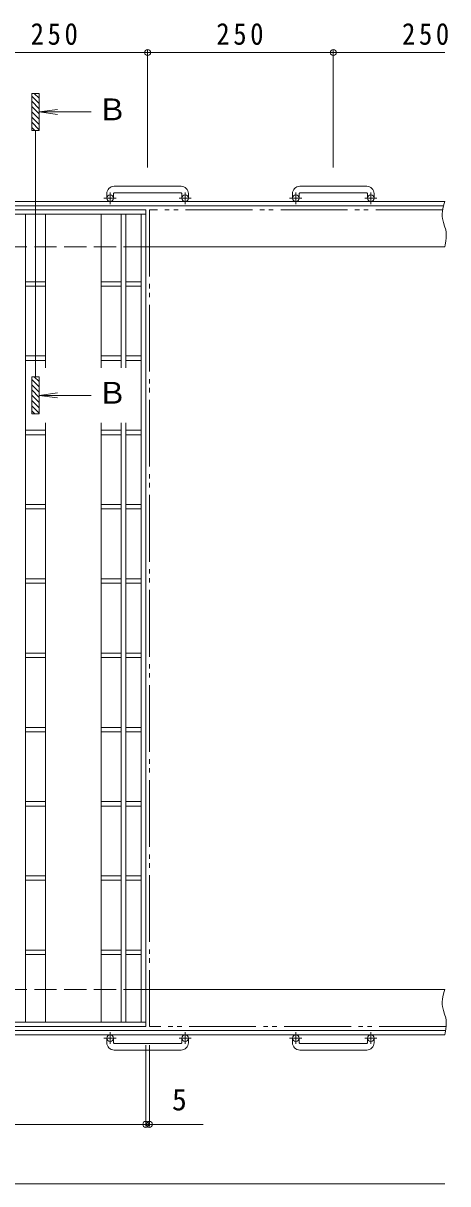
# Model space of a CAD drawing. Units: millimetres, scale not verified. Extents: x -1761 to 1842, y -1371 to 1299.
# Drawn here: x -634 to -63, y -358 to 1205 of the extents above; entities that cross this region are included whole.
import ezdxf
from ezdxf.enums import TextEntityAlignment as Align

# ---------------------------------------------------------------- set-up
doc = ezdxf.new("R2010")
doc.units = ezdxf.units.MM
doc.header["$LTSCALE"] = 10
doc.header["$PDMODE"] = 32
doc.header["$PDSIZE"] = 8
for name, pattern in [('CHAIN1', [8, 5, -1, 1, -1]), ('DASHED3', [4, 3, -1]), ('DOUBLE_CHAIN2', [12.8, 9, -1, 0.6, -0.6, 0.6, -1])]:
    doc.linetypes.add(name, pattern=pattern)
for name, color, linetype, lineweight in [('C-1', 2, 'Continuous', 9), ('C-2', 3, 'Continuous', 9), ('C-4', 7, 'Continuous', 9)]:
    doc.layers.add(name, color=color, linetype=linetype, lineweight=lineweight)
doc.styles.add('ＭＳ ゴシック', font='')
doc.styles.get('ＭＳ ゴシック').set_extended_font_data('MS Gothic')

msp = doc.modelspace()

# ---------------------------------------------------------------- linework, layer by layer
at = {"layer": 'C-1'}
for p, q in [((-421.99, 985.23), (-511.99, 985.23)), ((-171.99, 985.23), (-261.99, 985.23)), ((-521.99, 975.23), (-521.99, 969.13)), ((-512.99, 975.23), (-512.99, 969.13)), ((-511.99, 976.23), (-421.99, 976.23)), ((-420.99, 975.23), (-420.99, 969.13)), ((-411.99, 975.23), (-411.99, 969.13)), ((-271.99, 975.23), (-271.99, 969.13)), ((-262.99, 975.23), (-262.99, 969.13)), ((-261.99, 976.23), (-171.99, 976.23)), ((-170.99, 975.23), (-170.99, 969.13)), ((-161.99, 975.23), (-161.99, 969.13)), ((-66.99, 964.63), (-1466.99, 964.63)), ((-68.7, 958.63), (-1466.99, 958.63)), ((-66.99, 903.63), (-469.49, 903.63)), ((-66.99, -96.37), (-469.49, -96.37)), ((-65.83, -151.37), (-1466.99, -151.37)), ((-66.99, -157.37), (-1466.99, -157.37)), ((-521.99, -167.97), (-521.99, -161.87)), ((-512.99, -167.97), (-512.99, -161.87)), ((-511.99, -168.97), (-421.99, -168.97)), ((-420.99, -167.97), (-420.99, -161.87)), ((-411.99, -167.97), (-411.99, -161.87)), ((-271.99, -167.97), (-271.99, -161.87)), ((-262.99, -167.97), (-262.99, -161.87)), ((-261.99, -168.97), (-171.99, -168.97)), ((-170.99, -167.97), (-170.99, -161.87)), ((-161.99, -167.97), (-161.99, -161.87)), ((-421.99, -177.97), (-511.99, -177.97)), ((-171.99, -177.97), (-261.99, -177.97))]:
    msp.add_line(p, q, dxfattribs=at)
at = {"layer": 'C-1', "linetype": 'CHAIN1'}
for p, q in [((-509.33, 969.13), (-525.73, 969.13)), ((-517.49, 961.02), (-517.49, 976.62)), ((-408.33, 969.13), (-424.73, 969.13)), ((-416.49, 961.02), (-416.49, 976.62)), ((-259.33, 969.13), (-275.73, 969.13)), ((-267.49, 961.02), (-267.49, 976.62)), ((-158.33, 969.13), (-174.73, 969.13)), ((-166.49, 961.02), (-166.49, 976.62)), ((-517.49, -153.77), (-517.49, -169.36)), ((-416.49, -153.77), (-416.49, -169.36)), ((-267.49, -153.77), (-267.49, -169.36)), ((-166.49, -153.77), (-166.49, -169.36)), ((-509.33, -161.87), (-525.73, -161.87)), ((-408.33, -161.87), (-424.73, -161.87)), ((-259.33, -161.87), (-275.73, -161.87)), ((-158.33, -161.87), (-174.73, -161.87))]:
    msp.add_line(p, q, dxfattribs=at)
at = {"layer": 'C-1', "linetype": 'DASHED3'}
for p, q in [((-469.49, 903.63), (-1466.99, 903.63)), ((-469.49, -96.37), (-1466.99, -96.37))]:
    msp.add_line(p, q, dxfattribs=at)
at = {"layer": 'C-1'}
for points in [[(-66.99, 964.63), (-67.83, 961.83), (-69.15, 957.01), (-70.12, 952.2), (-70.53, 947.41), (-70.43, 944.65), (-70, 941.68), (-68.68, 936.58), (-67.08, 931.48), (-65.66, 926.37), (-65.11, 923.38), (-64.87, 920.66), (-64.97, 915.93), (-65.55, 911.18), (-66.42, 906.4), (-66.99, 903.63)], [(-66.99, -96.37), (-67.83, -99.17), (-69.15, -104), (-70.12, -108.8), (-70.53, -113.59), (-70.43, -116.35), (-70, -119.32), (-68.68, -124.42), (-67.08, -129.52), (-65.66, -134.64), (-65.11, -137.63), (-64.87, -140.35), (-64.97, -145.07), (-65.55, -149.82), (-66.42, -154.6), (-66.99, -157.37)]]:
    msp.add_lwpolyline(points, dxfattribs=at)
for centre in [(-517.49, 969.13), (-416.49, 969.13), (-267.49, 969.13), (-166.49, 969.13), (-517.49, -161.87), (-416.49, -161.87), (-267.49, -161.87), (-166.49, -161.87)]:
    msp.add_circle(centre, 4.5, dxfattribs=at)
for centre, radius, start, end in [((-511.99, 975.23), 10, 90, 180), ((-421.99, 975.23), 10, 0, 90), ((-261.99, 975.23), 10, 90, 180), ((-171.99, 975.23), 10, 0, 90), ((-511.99, 975.23), 1, 90, 180), ((-421.99, 975.23), 1, 0, 90), ((-261.99, 975.23), 1, 90, 180), ((-171.99, 975.23), 1, 0, 90), ((-511.99, -167.97), 10, 180, 270), ((-511.99, -167.97), 1, 180, 270), ((-421.99, -167.97), 10, 270, 0), ((-421.99, -167.97), 1, 270, 0), ((-261.99, -167.97), 10, 180, 270), ((-261.99, -167.97), 1, 180, 270), ((-171.99, -167.97), 10, 270, 0), ((-171.99, -167.97), 1, 270, 0)]:
    msp.add_arc(centre, radius, start, end, dxfattribs=at)
at = {"layer": 'C-2'}
for p, q in [((-469.49, 953.63), (-1464.49, 953.63)), ((-469.49, 953.63), (-469.49, -146.37)), ((-469.49, 947.63), (-1464.49, 947.63)), ((-631.49, 947.63), (-631.49, -140.37)), ((-604.49, 947.63), (-604.49, 740.63)), ((-529.49, 947.63), (-529.49, 740.63)), ((-502.49, 947.63), (-502.49, 740.63)), ((-496.49, 947.63), (-496.49, 740.63)), ((-475.49, 947.63), (-475.49, -140.37)), ((-604.49, 856.63), (-631.49, 856.63)), ((-604.49, 850.63), (-631.49, 850.63)), ((-502.49, 856.63), (-529.49, 856.63)), ((-502.49, 850.63), (-529.49, 850.63)), ((-475.49, 856.63), (-496.49, 856.63)), ((-475.49, 850.63), (-496.49, 850.63)), ((-604.49, 756.63), (-631.49, 756.63)), ((-604.49, 750.63), (-631.49, 750.63)), ((-502.49, 756.63), (-529.49, 756.63)), ((-502.49, 750.63), (-529.49, 750.63)), ((-475.49, 756.63), (-496.49, 756.63)), ((-475.49, 750.63), (-496.49, 750.63)), ((-604.49, 656.63), (-631.49, 656.63)), ((-604.49, 666.63), (-604.49, -140.37)), ((-529.49, 666.63), (-529.49, -140.37)), ((-502.49, 656.63), (-529.49, 656.63)), ((-502.49, 666.63), (-502.49, -140.37)), ((-496.49, 666.63), (-496.49, -140.37)), ((-475.49, 656.63), (-496.49, 656.63)), ((-604.49, 650.63), (-631.49, 650.63)), ((-502.49, 650.63), (-529.49, 650.63)), ((-475.49, 650.63), (-496.49, 650.63)), ((-604.49, 556.63), (-631.49, 556.63)), ((-604.49, 550.63), (-631.49, 550.63)), ((-502.49, 556.63), (-529.49, 556.63)), ((-502.49, 550.63), (-529.49, 550.63)), ((-475.49, 556.63), (-496.49, 556.63)), ((-475.49, 550.63), (-496.49, 550.63)), ((-604.49, 456.63), (-631.49, 456.63)), ((-502.49, 456.63), (-529.49, 456.63)), ((-475.49, 456.63), (-496.49, 456.63)), ((-604.49, 450.63), (-631.49, 450.63)), ((-502.49, 450.63), (-529.49, 450.63)), ((-475.49, 450.63), (-496.49, 450.63)), ((-604.49, 356.63), (-631.49, 356.63)), ((-604.49, 350.63), (-631.49, 350.63)), ((-502.49, 356.63), (-529.49, 356.63)), ((-502.49, 350.63), (-529.49, 350.63)), ((-475.49, 356.63), (-496.49, 356.63)), ((-475.49, 350.63), (-496.49, 350.63)), ((-604.49, 256.63), (-631.49, 256.63)), ((-604.49, 250.63), (-631.49, 250.63)), ((-502.49, 256.63), (-529.49, 256.63)), ((-502.49, 250.63), (-529.49, 250.63)), ((-475.49, 256.63), (-496.49, 256.63)), ((-475.49, 250.63), (-496.49, 250.63)), ((-604.49, 156.63), (-631.49, 156.63)), ((-502.49, 156.63), (-529.49, 156.63)), ((-475.49, 156.63), (-496.49, 156.63)), ((-604.49, 150.63), (-631.49, 150.63)), ((-502.49, 150.63), (-529.49, 150.63)), ((-475.49, 150.63), (-496.49, 150.63)), ((-604.49, 56.63), (-631.49, 56.63)), ((-604.49, 50.63), (-631.49, 50.63)), ((-502.49, 56.63), (-529.49, 56.63)), ((-502.49, 50.63), (-529.49, 50.63)), ((-475.49, 56.63), (-496.49, 56.63)), ((-475.49, 50.63), (-496.49, 50.63)), ((-604.49, -43.37), (-631.49, -43.37)), ((-502.49, -43.37), (-529.49, -43.37)), ((-475.49, -43.37), (-496.49, -43.37)), ((-604.49, -49.37), (-631.49, -49.37)), ((-502.49, -49.37), (-529.49, -49.37)), ((-475.49, -49.37), (-496.49, -49.37)), ((-469.49, -140.37), (-1464.49, -140.37)), ((-469.49, -146.37), (-1464.49, -146.37))]:
    msp.add_line(p, q, dxfattribs=at)
at = {"layer": 'C-2', "linetype": 'DOUBLE_CHAIN2'}
msp.add_line((-65.12, -146.37), (-464.49, -146.37), dxfattribs=at)
msp.add_lwpolyline([(-69.83, 953.63), (-464.49, 953.63), (-464.49, -146.37)], dxfattribs=at)
at = {"layer": 'C-4'}
for p, q in [((-716.99, 1165.23), (-216.99, 1165.23)), ((-466.99, 1010.23), (-466.99, 1168.23)), ((-216.99, 1010.23), (-216.99, 1168.23)), ((-216.99, 1165.23), (-66.99, 1165.23)), ((-622.99, 1110.23), (-622.99, 1060.23)), ((-612.99, 1110.23), (-622.99, 1110.23)), ((-612.99, 1103.7), (-619.52, 1110.23)), ((-612.99, 1110.23), (-612.99, 1060.23)), ((-612.99, 1096.63), (-622.99, 1106.63)), ((-612.99, 1089.56), (-622.99, 1099.56)), ((-612.99, 1082.49), (-622.99, 1092.49)), ((-612.99, 1075.41), (-622.99, 1085.42)), ((-612.99, 1068.34), (-622.99, 1078.34)), ((-612.99, 1085.23), (-588.2, 1088.49)), ((-612.99, 1085.23), (-588.2, 1081.97)), ((-612.99, 1085.23), (-542.99, 1085.23)), ((-612.99, 1061.27), (-622.99, 1071.27)), ((-619.02, 1060.23), (-622.99, 1064.2)), ((-612.99, 1060.23), (-622.99, 1060.23)), ((-617.99, 728.63), (-617.99, 1060.23)), ((-622.99, 678.63), (-622.99, 728.63)), ((-612.99, 728.63), (-622.99, 728.63)), ((-612.99, 715.03), (-622.99, 725.03)), ((-612.99, 722.1), (-619.52, 728.63)), ((-612.99, 678.63), (-612.99, 728.63)), ((-612.99, 707.96), (-622.99, 717.96)), ((-612.99, 700.89), (-622.99, 710.89)), ((-612.99, 693.82), (-622.99, 703.82)), ((-612.99, 703.63), (-588.2, 706.89)), ((-612.99, 703.63), (-588.2, 700.37)), ((-612.99, 703.63), (-542.99, 703.63)), ((-612.99, 686.75), (-622.99, 696.75)), ((-612.99, 679.67), (-622.99, 689.67)), ((-619.02, 678.63), (-622.99, 682.6)), ((-612.99, 678.63), (-622.99, 678.63)), ((-469.49, -171.37), (-469.49, -280.97)), ((-464.49, -171.37), (-464.49, -280.97)), ((-1464.49, -277.97), (-392.12, -277.97)), ((-1466.99, -357.97), (-66.99, -357.97))]:
    msp.add_line(p, q, dxfattribs=at)
for p in [(-466.99, 1165.23), (-216.99, 1165.23), (-469.49, -277.97), (-464.49, -277.97)]:
    msp.add_point(p, dxfattribs=at)

# ---------------------------------------------------------------- texts
at = {"layer": 'C-4', "color": 2, "style": 'ＭＳ ゴシック'}
for s, p in [('Ｂ', (-534.7, 1065.23)), ('Ｂ', (-534.7, 683.63)), ('5', (-434.18, -267.97))]:
    msp.add_text(s, height=29.33, dxfattribs=at).set_placement(p, align=Align.BOTTOM_LEFT)
at = {"layer": 'C-4', "color": 2, "char_height": 29.33, "attachment_point": 7, "style": 'ＭＳ ゴシック'}
for insert in [(-624.49, 1175.23), (-374.49, 1175.23), (-124.49, 1175.23)]:
    msp.add_mtext('\\T1.27;\\W0.9;250', dxfattribs=dict(at, insert=insert))

doc.saveas('drawing.dxf')
